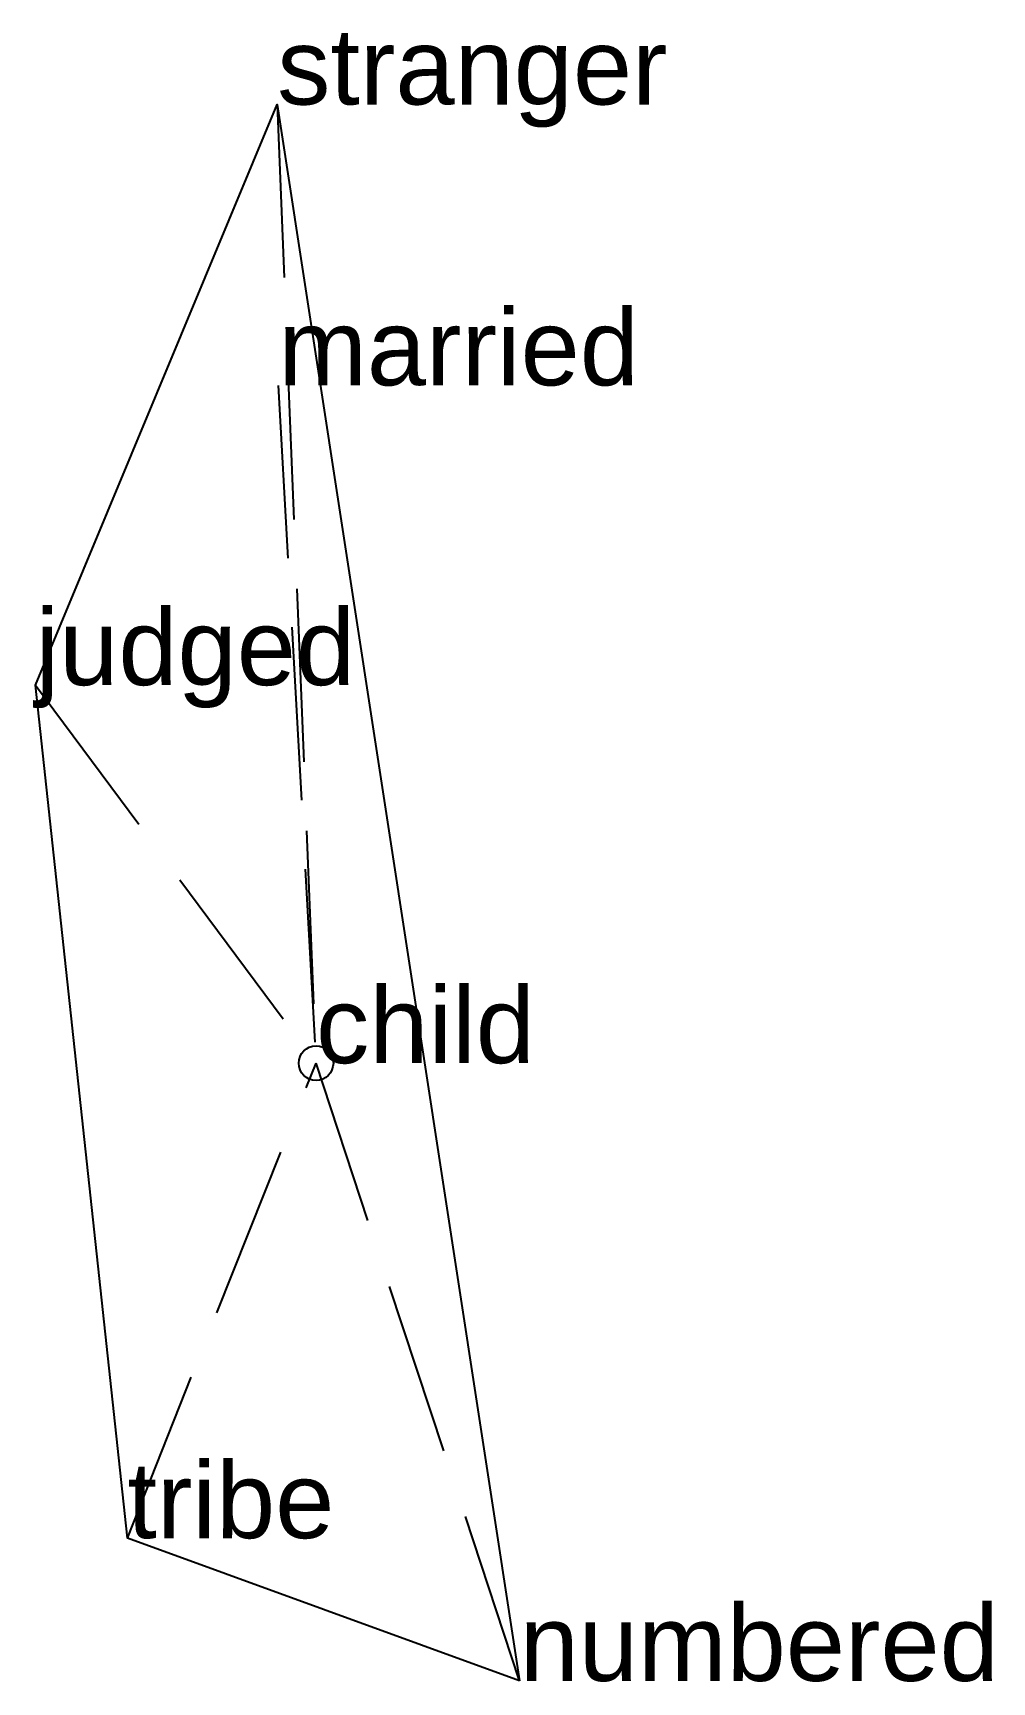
# Model space of a CAD drawing. Extents: x -0.41 to 0.98, y -0.89 to 1.49.
import ezdxf

# ---------------------------------------------------------------- set-up
doc = ezdxf.new("R2010")
doc.units = 0
doc.linetypes.add('DASHED2', pattern=[0.3, 0.25, -0.05])
doc.layers.add('TEXT', color=1, linetype='CONTINUOUS')
doc.styles.get("Standard").update_dxf_attribs({"font": 'arial.ttf'})

msp = doc.modelspace()

# ---------------------------------------------------------------- linework, layer by layer
at = {"linetype": 'DASHED2'}
for p in [(-0.0561, 1.3846), (-0.0545, 0.979), (-0.4049, 0.546), (-0.2724, -0.6861), (0, 0), (0.294, -0.8923)]:
    msp.add_line(p, (0, 0), dxfattribs=at)
msp.add_circle((0, 0), 0.025)
at = {"layer": 'OUTLINE', "linetype": 'CONTINUOUS'}
msp.add_polyline3d([(0.294, -0.8923, 0), (-0.2724, -0.6861, 0), (-0.4049, 0.546, 0), (-0.0561, 1.3846, 0), (0.294, -0.8923, 0)], close=True, dxfattribs=at)

# ---------------------------------------------------------------- texts
at = {"layer": 'TEXT'}
for s, p in [('stranger', (-0.0561, 1.3846)), ('married', (-0.0545, 0.979)), ('judged', (-0.4049, 0.546)), ('child', (0, 0)), ('tribe', (-0.2724, -0.6861)), ('numbered', (0.294, -0.8923))]:
    msp.add_text(s, height=0.11, dxfattribs=at).set_placement(p)

doc.saveas('drawing.dxf')
